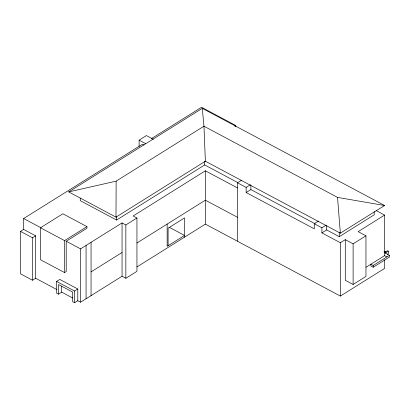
<?xml version="1.0" encoding="UTF-8"?>
<svg xmlns="http://www.w3.org/2000/svg" width="410" height="410" viewBox="0 0 410 410"><rect width="100%" height="100%" fill="white"/><g stroke="black" fill="none" stroke-linecap="round" stroke-linejoin="round"><path stroke-width="0.61" d="M115.994 217.131L116.143 181.148L203.96 126.218L337.532 197.4L384.59 205.502L340.361 233.167L205.369 161.227L203.96 126.218L202.279 108.348L68.675 191.911L115.994 217.131L205.369 161.227M139.108 146.539L139.108 140.143L146.406 135.577L153.366 139.287M23.636 229.426L35.644 235.822L35.644 278.267L32.508 280.23L20.5 273.829L20.5 231.389L23.636 229.426L23.636 218.54L142.429 144.238L144.007 145.078M151.346 138.662L201.541 107.266L235.786 125.516L235.786 126.762M40.487 227.77L62.858 213.779L86.956 226.617L86.956 228.262L66.215 241.234L66.215 271.563L64.585 272.583L40.487 259.74L40.487 227.77L64.585 240.608L86.956 226.617M32.508 280.23L32.508 237.785L35.644 235.822M234.745 126.167L235.786 125.516M80.247 198.097L80.247 200.654L116.604 220.026L204.672 164.943L204.672 161.115M77.792 300.73L77.792 289.019L59.804 279.43L56.595 281.439L56.595 293.15L58.481 294.154L58.481 284.54L72.698 292.115L72.698 301.729L74.584 302.734L77.792 300.73L80.555 302.201L80.555 248.875L122.052 222.917L125.849 224.946L136.945 218.007L133.142 215.983L205.369 170.806L237.503 187.929M136.919 242.997L205.369 200.183L237.446 217.279M91.056 271.886L122.052 252.498M58.481 294.154L61.69 292.145L61.69 286.139M237.446 241.223L237.503 182.809L241.715 180.174M74.584 302.734L74.584 291.023L77.792 289.019M318.467 221.077L314.26 223.711L314.26 228.831L246.138 192.531L246.138 187.411L250.346 184.777M246.138 192.531L250.874 189.569L250.874 185.084M80.555 302.201L122.052 276.248L122.052 222.917M136.93 266.941L205.369 224.132L205.369 170.806M122.052 276.248L125.849 278.272L136.945 271.333L136.945 218.007M376.175 210.596L384.59 215.081L358.125 231.629L365.956 235.806L353.112 243.842L345.281 239.665L340.361 242.74L321.906 232.906L321.906 227.791L326.119 225.157M321.906 232.906L326.647 229.943L326.647 225.464M326.647 229.943L339.26 236.667L374.202 214.814L374.202 211.621M384.211 252.719L387.419 250.715L388.321 251.197L388.321 253.682L387.25 254.354M385.113 253.201L388.321 251.197M366.084 267.238L384.59 255.661L384.59 215.081M373.182 265.49L370.855 264.25L370.855 266.013L373.182 267.248L373.182 265.49L389.5 255.281L384.534 252.637M373.182 267.248L389.5 257.039L389.5 255.281M345.281 239.665L345.281 280.281L353.112 284.453L365.956 276.417L365.956 235.806M205.369 224.132L340.361 296.071L384.59 268.406L384.59 259.863M68.675 191.911L116.143 181.148M202.279 108.348L384.59 205.502M384.621 251.279L385.738 251.878M384.647 251.479L385.769 252.078M384.114 251.381L385.795 252.278M384.144 251.576L385.825 252.473M384.17 251.786L385.292 252.386M384.59 255.661L386.912 256.901M204.672 164.943L237.754 182.573M250.874 189.569L315.054 223.768M237.503 182.809L246.138 187.411M314.26 223.711L321.906 227.791M139.108 140.143L145.529 143.567M169.356 227.34L184.526 235.422L167.142 246.328L167.142 224.096M23.636 218.54L41 227.796M66.215 241.234L80.555 248.875M20.5 231.389L32.508 237.785M56.595 281.439L74.584 291.023M35.644 278.267L56.995 289.644M61.69 292.145L72.626 297.973M337.532 197.4L340.361 233.167M353.112 243.842L353.112 284.453M340.361 242.74L340.361 296.071M339.26 232.198L339.26 236.667M184.526 237.17L184.526 217.93L168.09 228.211L168.09 245.703M125.849 224.946L125.849 278.272M116.604 216.834L116.604 220.026M91.056 242.305L91.056 295.63M86.064 245.426L86.064 298.757M64.585 240.608L64.585 272.583"/></g></svg>
